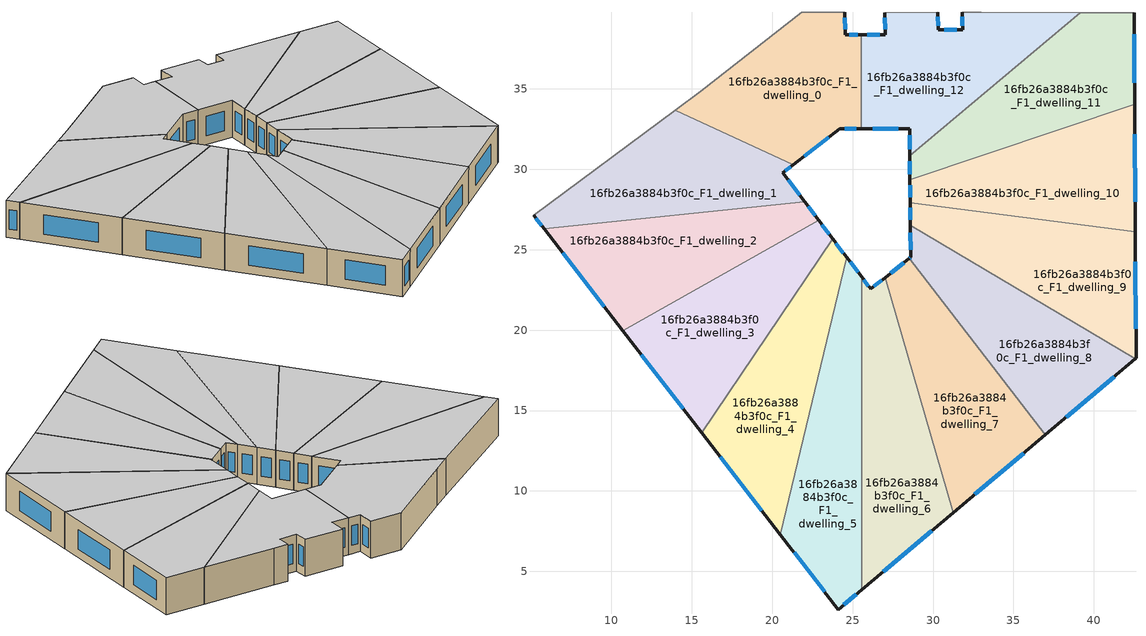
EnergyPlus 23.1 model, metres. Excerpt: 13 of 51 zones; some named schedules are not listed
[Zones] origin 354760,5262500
16fb26a3884b3f0c_F1_dwelling_0
 floor to 16fb26a3884b3f0c_F0_dwelling_0 (EU_floor_Construction): 24.51,39.76 24.54,38.38 25.54,38.38 25.54,32.52 24.18,32.52 21.32,30.29 13.98,33.69 15.55,34.86 21.84,39.76 z3
 wall outside (EU_wall_Construction): 25.54,38.38 24.54,38.38 24.51,39.76 / 21.32,30.29 24.18,32.52 25.54,32.52 z3:6
 wall to 16fb26a3884b3f0c_F1_dwelling_12 (EU_wall_Construction): 25.54,32.52 25.54,38.38 z3:6
 wall to 16fb26a3884b3f0c_F1_dwelling_1 (EU_wall_Construction): 13.98,33.69 21.32,30.29 z3:6
 wall adiabatic (EU_wall_Construction): 24.51,39.76 21.84,39.76 15.55,34.86 13.98,33.69 z3:6
 window (EU_Window_Construction): 25.31,38.38 24.78,38.38 / 24.5,32.52 25.22,32.52 / 21.99,30.82 23.51,32 / 24.53,38.71 24.51,39.44 z3.7:5.3
 ceiling to 16fb26a3884b3f0c_F2_dwelling_0 (EU_floor_Construction): 25.54,32.52 25.54,38.38 24.54,38.38 24.51,39.76 21.84,39.76 15.55,34.86 13.98,33.69 21.32,30.29 24.18,32.52 z6
16fb26a3884b3f0c_F1_dwelling_1
 floor to 16fb26a3884b3f0c_F0_dwelling_1 (EU_floor_Construction): 21.32,30.29 20.66,29.78 22.03,27.97 5.81,26.31 5.15,27.16 13.98,33.69 z3
 wall outside (EU_wall_Construction): 22.03,27.97 20.66,29.78 21.32,30.29 / 5.15,27.16 5.81,26.31 z3:6
 wall to 16fb26a3884b3f0c_F1_dwelling_2 (EU_wall_Construction): 5.81,26.31 22.03,27.97 z3:6
 wall adiabatic (EU_wall_Construction): 13.98,33.69 5.15,27.16 z3:6
 window (EU_Window_Construction): 20.82,29.9 21.16,30.17 / 21.71,28.4 20.99,29.36 / 5.31,26.96 5.65,26.51 z3.7:5.3
 ceiling to 16fb26a3884b3f0c_F2_dwelling_1 (EU_floor_Construction): 22.03,27.97 20.66,29.78 21.32,30.29 13.98,33.69 5.15,27.16 5.81,26.31 z6
16fb26a3884b3f0c_F1_dwelling_10
 floor to 16fb26a3884b3f0c_F0_dwelling_10 (EU_floor_Construction): 42.53,34.05 42.58,26.12 28.58,27.94 28.57,29.35 z3
 wall outside (EU_wall_Construction): 28.57,29.35 28.58,27.94 / 42.58,26.12 42.53,34.05 z3:6
 wall to 16fb26a3884b3f0c_F1_dwelling_11 (EU_wall_Construction): 42.53,34.05 28.57,29.35 z3:6
 wall to 16fb26a3884b3f0c_F1_dwelling_9 (EU_wall_Construction): 28.58,27.94 42.58,26.12 z3:6
 window (EU_Window_Construction): 28.57,29.02 28.57,28.27 / 42.57,27.98 42.54,32.19 z3.7:5.3
 ceiling to 16fb26a3884b3f0c_F2_dwelling_10 (EU_floor_Construction): 42.58,26.12 42.53,34.05 28.57,29.35 28.58,27.94 z6
16fb26a3884b3f0c_F1_dwelling_11
 floor to 16fb26a3884b3f0c_F0_dwelling_11 (EU_floor_Construction): 42.5,39.75 42.53,34.05 28.57,29.35 28.55,30.86 39.16,39.75 z3
 wall outside (EU_wall_Construction): 28.55,30.86 28.57,29.35 / 42.53,34.05 42.5,39.75 z3:6
 wall to 16fb26a3884b3f0c_F1_dwelling_12 (EU_wall_Construction): 39.16,39.75 28.55,30.86 z3:6
 wall adiabatic (EU_wall_Construction): 42.5,39.75 39.16,39.75 z3:6
 window (EU_Window_Construction): 28.56,30.5 28.56,29.7 / 42.53,35.39 42.51,38.41 z3.7:5.3
 ceiling to 16fb26a3884b3f0c_F2_dwelling_11 (EU_floor_Construction): 42.53,34.05 42.5,39.75 39.16,39.75 28.55,30.86 28.57,29.35 z6
16fb26a3884b3f0c_F1_dwelling_12
 floor to 16fb26a3884b3f0c_F0_dwelling_12 (EU_floor_Construction): 39.16,39.75 28.55,30.86 28.54,32.52 25.54,32.52 25.54,38.38 27.03,38.38 26.99,39.76 30.29,39.76 30.33,38.67 31.83,38.69 31.81,39.76 33.01,39.76 z3
 wall outside (EU_wall_Construction): 31.81,39.76 31.83,38.69 30.33,38.67 30.29,39.76 / 25.54,32.52 28.54,32.52 28.55,30.86 / 26.99,39.76 27.03,38.38 25.54,38.38 z3:6
 wall adiabatic (EU_wall_Construction): 30.29,39.76 26.99,39.76 / 39.16,39.75 33.01,39.76 31.81,39.76 z3:6
 window (EU_Window_Construction): 30.32,38.93 30.3,39.51 / 31.48,38.69 30.69,38.68 / 31.81,39.51 31.83,38.94 / 28.54,32.13 28.55,31.25 / 26.25,32.52 27.84,32.52 / 26.68,38.38 25.89,38.38 / 27,39.43 27.02,38.7 z3.7:5.3
 ceiling to 16fb26a3884b3f0c_F2_dwelling_12 (EU_floor_Construction): 39.16,39.75 33.01,39.76 31.81,39.76 31.83,38.69 30.33,38.67 30.29,39.76 26.99,39.76 27.03,38.38 25.54,38.38 25.54,32.52 28.54,32.52 28.55,30.86 z6
16fb26a3884b3f0c_F1_dwelling_2
 floor to 16fb26a3884b3f0c_F0_dwelling_2 (EU_floor_Construction): 22.03,27.97 22.89,26.84 10.71,19.97 5.81,26.31 z3
 wall outside (EU_wall_Construction): 22.89,26.84 22.03,27.97 / 5.81,26.31 10.71,19.97 z3:6
 wall to 16fb26a3884b3f0c_F1_dwelling_3 (EU_wall_Construction): 10.71,19.97 22.89,26.84 z3:6
 window (EU_Window_Construction): 22.69,27.1 22.23,27.71 / 6.96,24.82 9.55,21.46 z3.7:5.3
 ceiling to 16fb26a3884b3f0c_F2_dwelling_2 (EU_floor_Construction): 22.89,26.84 22.03,27.97 5.81,26.31 10.71,19.97 z6
16fb26a3884b3f0c_F1_dwelling_3
 floor to 16fb26a3884b3f0c_F0_dwelling_3 (EU_floor_Construction): 22.89,26.84 23.76,25.69 15.6,13.63 10.71,19.97 z3
 wall outside (EU_wall_Construction): 23.76,25.69 22.89,26.84 / 10.71,19.97 15.6,13.63 z3:6
 wall to 16fb26a3884b3f0c_F1_dwelling_4 (EU_wall_Construction): 15.6,13.63 23.76,25.69 z3:6
 window (EU_Window_Construction): 23.55,25.96 23.09,26.57 / 11.86,18.48 14.45,15.12 z3.7:5.3
 ceiling to 16fb26a3884b3f0c_F2_dwelling_3 (EU_floor_Construction): 15.6,13.63 23.76,25.69 22.89,26.84 10.71,19.97 z6
16fb26a3884b3f0c_F1_dwelling_4
 floor to 16fb26a3884b3f0c_F0_dwelling_4 (EU_floor_Construction): 23.76,25.69 24.63,24.53 20.51,7.29 15.6,13.63 z3
 wall outside (EU_wall_Construction): 24.63,24.53 23.76,25.69 / 15.6,13.63 20.51,7.29 z3:6
 wall to 16fb26a3884b3f0c_F1_dwelling_5 (EU_wall_Construction): 20.51,7.29 24.63,24.53 z3:6
 window (EU_Window_Construction): 24.43,24.8 23.96,25.42 / 16.76,12.14 19.36,8.77 z3.7:5.3
 ceiling to 16fb26a3884b3f0c_F2_dwelling_4 (EU_floor_Construction): 20.51,7.29 24.63,24.53 23.76,25.69 15.6,13.63 z6
16fb26a3884b3f0c_F1_dwelling_5
 floor to 16fb26a3884b3f0c_F0_dwelling_5 (EU_floor_Construction): 24.63,24.53 25.55,23.31 25.58,3.86 24.11,2.62 20.51,7.29 z3
 wall outside (EU_wall_Construction): 25.55,23.31 24.63,24.53 / 20.51,7.29 24.11,2.62 25.58,3.86 z3:6
 wall to 16fb26a3884b3f0c_F1_dwelling_6 (EU_wall_Construction): 25.58,3.86 25.55,23.31 z3:6
 window (EU_Window_Construction): 25.34,23.6 24.85,24.24 / 24.46,2.91 25.24,3.57 / 21.35,6.19 23.27,3.72 z3.7:5.3
 ceiling to 16fb26a3884b3f0c_F2_dwelling_5 (EU_floor_Construction): 25.58,3.86 25.55,23.31 24.63,24.53 20.51,7.29 24.11,2.62 z6
16fb26a3884b3f0c_F1_dwelling_6
 floor to 16fb26a3884b3f0c_F0_dwelling_6 (EU_floor_Construction): 27.01,23.27 31.26,8.66 25.58,3.86 25.55,23.31 26.11,22.57 z3
 wall outside (EU_wall_Construction): 27.01,23.27 26.11,22.57 25.55,23.31 / 25.58,3.86 31.26,8.66 z3:6
 wall to 16fb26a3884b3f0c_F1_dwelling_7 (EU_wall_Construction): 31.26,8.66 27.01,23.27 z3:6
 window (EU_Window_Construction): 25.98,22.74 25.68,23.14 / 26.8,23.11 26.33,22.73 / 26.91,4.99 29.92,7.53 z3.7:5.3
 ceiling to 16fb26a3884b3f0c_F2_dwelling_6 (EU_floor_Construction): 31.26,8.66 27.01,23.27 26.11,22.57 25.55,23.31 25.58,3.86 z6
16fb26a3884b3f0c_F1_dwelling_7
 floor to 16fb26a3884b3f0c_F0_dwelling_7 (EU_floor_Construction): 28.52,24.46 36.97,13.48 31.26,8.66 27.01,23.27 z3
 wall outside (EU_wall_Construction): 28.52,24.46 27.01,23.27 / 31.26,8.66 36.97,13.48 z3:6
 wall to 16fb26a3884b3f0c_F1_dwelling_8 (EU_wall_Construction): 36.97,13.48 28.52,24.46 z3:6
 window (EU_Window_Construction): 28.17,24.18 27.37,23.55 / 32.6,9.79 35.63,12.35 z3.7:5.3
 ceiling to 16fb26a3884b3f0c_F2_dwelling_7 (EU_floor_Construction): 36.97,13.48 28.52,24.46 27.01,23.27 31.26,8.66 z6
16fb26a3884b3f0c_F1_dwelling_8
 floor to 16fb26a3884b3f0c_F0_dwelling_8 (EU_floor_Construction): 42.58,18.21 36.97,13.48 28.52,24.46 28.6,24.53 28.59,26.52 z3
 wall outside (EU_wall_Construction): 28.59,26.52 28.6,24.53 28.52,24.46 / 36.97,13.48 42.58,18.21 z3:6
 wall to 16fb26a3884b3f0c_F1_dwelling_9 (EU_wall_Construction): 42.58,18.21 28.59,26.52 z3:6
 window (EU_Window_Construction): 28.58,24.51 28.54,24.48 / 28.59,26.06 28.6,25 / 38.29,14.59 41.26,17.1 z3.7:5.3
 ceiling to 16fb26a3884b3f0c_F2_dwelling_8 (EU_floor_Construction): 42.58,18.21 28.59,26.52 28.6,24.53 28.52,24.46 36.97,13.48 z6
16fb26a3884b3f0c_F1_dwelling_9
 floor to 16fb26a3884b3f0c_F0_dwelling_9 (EU_floor_Construction): 42.58,26.12 42.62,18.25 42.58,18.21 28.59,26.52 28.58,27.94 z3
 wall outside (EU_wall_Construction): 28.58,27.94 28.59,26.52 / 42.58,18.21 42.62,18.25 42.58,26.12 z3:6
 window (EU_Window_Construction): 28.58,27.61 28.59,26.86 / 42.61,20.1 42.59,24.27 z3.7:5.3
 ceiling to 16fb26a3884b3f0c_F2_dwelling_9 (EU_floor_Construction): 42.62,18.25 42.58,26.12 28.58,27.94 28.59,26.52 42.58,18.21 z6
[Building]
EU S2 Campaign: North Axis=0; Terrain=City; Solar Distribution=FullExterior
[Site:Location]
Budapest.Ferenc.Liszt.Intl.AP: Latitude=47.437; Longitude=19.256; Time Zone=1; Elevation=185
[SizingPeriod:WeatherFileDays]
AnnualSizingPeriod: Begin Month=1; Begin Day of Month=1; End Month=12; End Day of Month=31; Day of Week for Start Day=Monday; Use Weather File Daylight Saving Period=No; Use Weather File Rain and Snow Indicators=No
[MATERIAL]
EU_InternalMass_Material: Roughness=MediumRough; Thickness=0.1; Conductivity=1; Density=1800; Specific Heat=900; Thermal Absorptance=0.9; Solar Absorptance=0.7; Visible Absorptance=0.7
[MATERIAL:NOMASS] Roughness=MediumRough; Thermal Absorptance=0.9; Solar Absorptance=0.7; Visible Absorptance=0.7
Name | Thermal Resistance
EU_wall_NoMass | 0.832559
EU_floor_NoMass | 0.872794
[WINDOWMATERIAL:SIMPLEGLAZINGSYSTEM]
EU_Window_SimpleGlazing: UFactor=2.79869; Solar Heat Gain Coefficient=0.75; Visible Transmittance=0.75
[CONSTRUCTION]
EU_wall_Construction: EU_wall_NoMass
EU_floor_Construction: EU_floor_NoMass
EU_Window_Construction: EU_Window_SimpleGlazing
EU_InternalMass_Construction: EU_InternalMass_Material
[ZONE] Type=1; Multiplier=1; Ceiling Height=autocalculate; Floor Area=autocalculate; Part of Total Floor Area=Yes
Name | Volume
16fb26a3884b3f0c_F1_dwelling_0 | 196.08
16fb26a3884b3f0c_F1_dwelling_1 | 196.106
16fb26a3884b3f0c_F1_dwelling_10 | 196.113
16fb26a3884b3f0c_F1_dwelling_11 | 196.056
16fb26a3884b3f0c_F1_dwelling_12 | 196.088
16fb26a3884b3f0c_F1_dwelling_2 | 196.065
16fb26a3884b3f0c_F1_dwelling_3 | 196.089
16fb26a3884b3f0c_F1_dwelling_4 | 196.069
16fb26a3884b3f0c_F1_dwelling_5 | 196.125
16fb26a3884b3f0c_F1_dwelling_6 | 196.055
16fb26a3884b3f0c_F1_dwelling_7 | 196.07
16fb26a3884b3f0c_F1_dwelling_8 | 196.077
16fb26a3884b3f0c_F1_dwelling_9 | 196.085
[INTERNALMASS] Construction=EU_InternalMass_Construction
Name | Zone or ZoneList | Surface Area
16fb26a3884b3f0c_F1_dwelling_0_EU_InternalMass | 16fb26a3884b3f0c_F1_dwelling_0 | 65.3599
16fb26a3884b3f0c_F1_dwelling_1_EU_InternalMass | 16fb26a3884b3f0c_F1_dwelling_1 | 65.3687
16fb26a3884b3f0c_F1_dwelling_2_EU_InternalMass | 16fb26a3884b3f0c_F1_dwelling_2 | 65.3551
16fb26a3884b3f0c_F1_dwelling_3_EU_InternalMass | 16fb26a3884b3f0c_F1_dwelling_3 | 65.3631
16fb26a3884b3f0c_F1_dwelling_4_EU_InternalMass | 16fb26a3884b3f0c_F1_dwelling_4 | 65.3565
16fb26a3884b3f0c_F1_dwelling_5_EU_InternalMass | 16fb26a3884b3f0c_F1_dwelling_5 | 65.3752
16fb26a3884b3f0c_F1_dwelling_6_EU_InternalMass | 16fb26a3884b3f0c_F1_dwelling_6 | 65.3517
16fb26a3884b3f0c_F1_dwelling_7_EU_InternalMass | 16fb26a3884b3f0c_F1_dwelling_7 | 65.3567
16fb26a3884b3f0c_F1_dwelling_8_EU_InternalMass | 16fb26a3884b3f0c_F1_dwelling_8 | 65.3591
16fb26a3884b3f0c_F1_dwelling_9_EU_InternalMass | 16fb26a3884b3f0c_F1_dwelling_9 | 65.3618
16fb26a3884b3f0c_F1_dwelling_10_EU_InternalMass | 16fb26a3884b3f0c_F1_dwelling_10 | 65.3712
16fb26a3884b3f0c_F1_dwelling_11_EU_InternalMass | 16fb26a3884b3f0c_F1_dwelling_11 | 65.352
16fb26a3884b3f0c_F1_dwelling_12_EU_InternalMass | 16fb26a3884b3f0c_F1_dwelling_12 | 65.3628
[OTHEREQUIPMENT] Fuel Type=Electricity; Design Level Calculation Method=Watts/Area; Power per Zone Floor Area=1; Fraction Latent=0; Fraction Radiant=0; Fraction Lost=0; Carbon Dioxide Generation Rate=0; EndUse Subcategory=EU_Step8_InternalGains
Name | Zone or ZoneList or Space or SpaceList | Schedule
EU_Step8_InternalGain_16fb26a3884b3f0c_F1_dwelling_0_f000 | 16fb26a3884b3f0c_F1_dwelling_0 | EU_Step8_GainSchedule_16fb26a3884b3f0c_F1_dwelling_0_f000
EU_Step8_InternalGain_16fb26a3884b3f0c_F1_dwelling_1_f000 | 16fb26a3884b3f0c_F1_dwelling_1 | EU_Step8_GainSchedule_16fb26a3884b3f0c_F1_dwelling_1_f000
EU_Step8_InternalGain_16fb26a3884b3f0c_F1_dwelling_2_f000 | 16fb26a3884b3f0c_F1_dwelling_2 | EU_Step8_GainSchedule_16fb26a3884b3f0c_F1_dwelling_2_f000
EU_Step8_InternalGain_16fb26a3884b3f0c_F1_dwelling_3_f000 | 16fb26a3884b3f0c_F1_dwelling_3 | EU_Step8_GainSchedule_16fb26a3884b3f0c_F1_dwelling_3_f000
EU_Step8_InternalGain_16fb26a3884b3f0c_F1_dwelling_4_f000 | 16fb26a3884b3f0c_F1_dwelling_4 | EU_Step8_GainSchedule_16fb26a3884b3f0c_F1_dwelling_4_f000
EU_Step8_InternalGain_16fb26a3884b3f0c_F1_dwelling_5_f000 | 16fb26a3884b3f0c_F1_dwelling_5 | EU_Step8_GainSchedule_16fb26a3884b3f0c_F1_dwelling_5_f000
EU_Step8_InternalGain_16fb26a3884b3f0c_F1_dwelling_6_f000 | 16fb26a3884b3f0c_F1_dwelling_6 | EU_Step8_GainSchedule_16fb26a3884b3f0c_F1_dwelling_6_f000
EU_Step8_InternalGain_16fb26a3884b3f0c_F1_dwelling_7_f000 | 16fb26a3884b3f0c_F1_dwelling_7 | EU_Step8_GainSchedule_16fb26a3884b3f0c_F1_dwelling_7_f000
EU_Step8_InternalGain_16fb26a3884b3f0c_F1_dwelling_8_f000 | 16fb26a3884b3f0c_F1_dwelling_8 | EU_Step8_GainSchedule_16fb26a3884b3f0c_F1_dwelling_8_f000
EU_Step8_InternalGain_16fb26a3884b3f0c_F1_dwelling_9_f000 | 16fb26a3884b3f0c_F1_dwelling_9 | EU_Step8_GainSchedule_16fb26a3884b3f0c_F1_dwelling_9_f000
EU_Step8_InternalGain_16fb26a3884b3f0c_F1_dwelling_10_f000 | 16fb26a3884b3f0c_F1_dwelling_10 | EU_Step8_GainSchedule_16fb26a3884b3f0c_F1_dwelling_10_f000
EU_Step8_InternalGain_16fb26a3884b3f0c_F1_dwelling_11_f000 | 16fb26a3884b3f0c_F1_dwelling_11 | EU_Step8_GainSchedule_16fb26a3884b3f0c_F1_dwelling_11_f000
EU_Step8_InternalGain_16fb26a3884b3f0c_F1_dwelling_12_f000 | 16fb26a3884b3f0c_F1_dwelling_12 | EU_Step8_GainSchedule_16fb26a3884b3f0c_F1_dwelling_12_f000
[ZONEVENTILATION:DESIGNFLOWRATE] Schedule=EU_AlwaysOn; Design Flow Rate Calculation Method=AirChanges/Hour; Air Changes per Hour=0.475469; Ventilation Type=Natural; Fan Pressure Rise=0; Fan Total Efficiency=1; Constant Term Coefficient=1; Temperature Term Coefficient=0; Velocity Term Coefficient=0; Velocity Squared Term Coefficient=0; Minimum Indoor Temperature=-100; Maximum Indoor Temperature=100; Delta Temperature=-100; Minimum Outdoor Temperature=-100; Maximum Outdoor Temperature=100; Maximum Wind Speed=40
Name | Zone or ZoneList or Space or SpaceList
EU_ConstantAir_16fb26a3884b3f0c_F1_dwelling_0 | 16fb26a3884b3f0c_F1_dwelling_0
EU_ConstantAir_16fb26a3884b3f0c_F1_dwelling_1 | 16fb26a3884b3f0c_F1_dwelling_1
EU_ConstantAir_16fb26a3884b3f0c_F1_dwelling_2 | 16fb26a3884b3f0c_F1_dwelling_2
EU_ConstantAir_16fb26a3884b3f0c_F1_dwelling_3 | 16fb26a3884b3f0c_F1_dwelling_3
EU_ConstantAir_16fb26a3884b3f0c_F1_dwelling_4 | 16fb26a3884b3f0c_F1_dwelling_4
EU_ConstantAir_16fb26a3884b3f0c_F1_dwelling_5 | 16fb26a3884b3f0c_F1_dwelling_5
EU_ConstantAir_16fb26a3884b3f0c_F1_dwelling_6 | 16fb26a3884b3f0c_F1_dwelling_6
EU_ConstantAir_16fb26a3884b3f0c_F1_dwelling_7 | 16fb26a3884b3f0c_F1_dwelling_7
EU_ConstantAir_16fb26a3884b3f0c_F1_dwelling_8 | 16fb26a3884b3f0c_F1_dwelling_8
EU_ConstantAir_16fb26a3884b3f0c_F1_dwelling_9 | 16fb26a3884b3f0c_F1_dwelling_9
EU_ConstantAir_16fb26a3884b3f0c_F1_dwelling_10 | 16fb26a3884b3f0c_F1_dwelling_10
EU_ConstantAir_16fb26a3884b3f0c_F1_dwelling_11 | 16fb26a3884b3f0c_F1_dwelling_11
EU_ConstantAir_16fb26a3884b3f0c_F1_dwelling_12 | 16fb26a3884b3f0c_F1_dwelling_12
[HVACTEMPLATE:ZONE:IDEALLOADSAIRSYSTEM] System Availability Schedule=EU_AlwaysOn; Maximum Heating Supply Air Temperature=50; Minimum Cooling Supply Air Temperature=13; Maximum Heating Supply Air Humidity Ratio=0.0156; Minimum Cooling Supply Air Humidity Ratio=0.0077; Heating Limit=NoLimit; Cooling Limit=NoLimit; Heating Availability Schedule=EU_AlwaysOn; Cooling Availability Schedule=EU_CoolingOff; Dehumidification Control Type=ConstantSensibleHeatRatio; Cooling Sensible Heat Ratio=0.7; Dehumidification Setpoint=60; Humidification Control Type=None; Humidification Setpoint=30; Outdoor Air Method=None; Outdoor Air Flow Rate per Person=0.00944; Outdoor Air Flow Rate per Zone Floor Area=0; Outdoor Air Flow Rate per Zone=0; Demand Controlled Ventilation Type=None; Outdoor Air Economizer Type=NoEconomizer; Heat Recovery Type=None; Sensible Heat Recovery Effectiveness=0.7; Latent Heat Recovery Effectiveness=0.65
Name | Template Thermostat
16fb26a3884b3f0c_F1_dwelling_0 | EU_HeatOnly_16fb26a3884b3f0c_F1_dwelling_0
16fb26a3884b3f0c_F1_dwelling_1 | EU_HeatOnly_16fb26a3884b3f0c_F1_dwelling_1
16fb26a3884b3f0c_F1_dwelling_2 | EU_HeatOnly_16fb26a3884b3f0c_F1_dwelling_2
16fb26a3884b3f0c_F1_dwelling_3 | EU_HeatOnly_16fb26a3884b3f0c_F1_dwelling_3
16fb26a3884b3f0c_F1_dwelling_4 | EU_HeatOnly_16fb26a3884b3f0c_F1_dwelling_4
16fb26a3884b3f0c_F1_dwelling_5 | EU_HeatOnly_16fb26a3884b3f0c_F1_dwelling_5
16fb26a3884b3f0c_F1_dwelling_6 | EU_HeatOnly_16fb26a3884b3f0c_F1_dwelling_6
16fb26a3884b3f0c_F1_dwelling_7 | EU_HeatOnly_16fb26a3884b3f0c_F1_dwelling_7
16fb26a3884b3f0c_F1_dwelling_8 | EU_HeatOnly_16fb26a3884b3f0c_F1_dwelling_8
16fb26a3884b3f0c_F1_dwelling_9 | EU_HeatOnly_16fb26a3884b3f0c_F1_dwelling_9
16fb26a3884b3f0c_F1_dwelling_10 | EU_HeatOnly_16fb26a3884b3f0c_F1_dwelling_10
16fb26a3884b3f0c_F1_dwelling_11 | EU_HeatOnly_16fb26a3884b3f0c_F1_dwelling_11
16fb26a3884b3f0c_F1_dwelling_12 | EU_HeatOnly_16fb26a3884b3f0c_F1_dwelling_12
[SIZING:ZONE] Zone Cooling Design Supply Air Temperature Input Method=SupplyAirTemperature; Zone Cooling Design Supply Air Temperature=13; Zone Heating Design Supply Air Temperature Input Method=SupplyAirTemperature; Zone Heating Design Supply Air Temperature=50; Zone Cooling Design Supply Air Humidity Ratio=0.008; Zone Heating Design Supply Air Humidity Ratio=0.008; Cooling Design Air Flow Method=DesignDay; Cooling Design Air Flow Rate=0; Cooling Minimum Air Flow per Zone Floor Area=0.000762; Cooling Minimum Air Flow=0; Cooling Minimum Air Flow Fraction=0.2; Heating Design Air Flow Method=DesignDay; Heating Design Air Flow Rate=0; Heating Maximum Air Flow per Zone Floor Area=0.002032; Heating Maximum Air Flow=0.141576; Heating Maximum Air Flow Fraction=0.3; Account for Dedicated Outdoor Air System=No; Dedicated Outdoor Air System Control Strategy=NeutralSupplyAir; Dedicated Outdoor Air Low Setpoint Temperature for Design=autosize; Dedicated Outdoor Air High Setpoint Temperature for Design=autosize; Zone Load Sizing Method=Sensible Load Only No Latent Load; Zone Latent Cooling Design Supply Air Humidity Ratio Input Method=HumidityRatioDifference; Zone Cooling Design Supply Air Humidity Ratio Difference=0.005; Zone Latent Heating Design Supply Air Humidity Ratio Input Method=HumidityRatioDifference; Zone Humidification Design Supply Air Humidity Ratio Difference=0.005
16fb26a3884b3f0c_F1_dwelling_0; 16fb26a3884b3f0c_F1_dwelling_1; 16fb26a3884b3f0c_F1_dwelling_2; 16fb26a3884b3f0c_F1_dwelling_3; 16fb26a3884b3f0c_F1_dwelling_4; 16fb26a3884b3f0c_F1_dwelling_5; 16fb26a3884b3f0c_F1_dwelling_6; 16fb26a3884b3f0c_F1_dwelling_7; 16fb26a3884b3f0c_F1_dwelling_8; 16fb26a3884b3f0c_F1_dwelling_9; 16fb26a3884b3f0c_F1_dwelling_10; 16fb26a3884b3f0c_F1_dwelling_11; 16fb26a3884b3f0c_F1_dwelling_12
